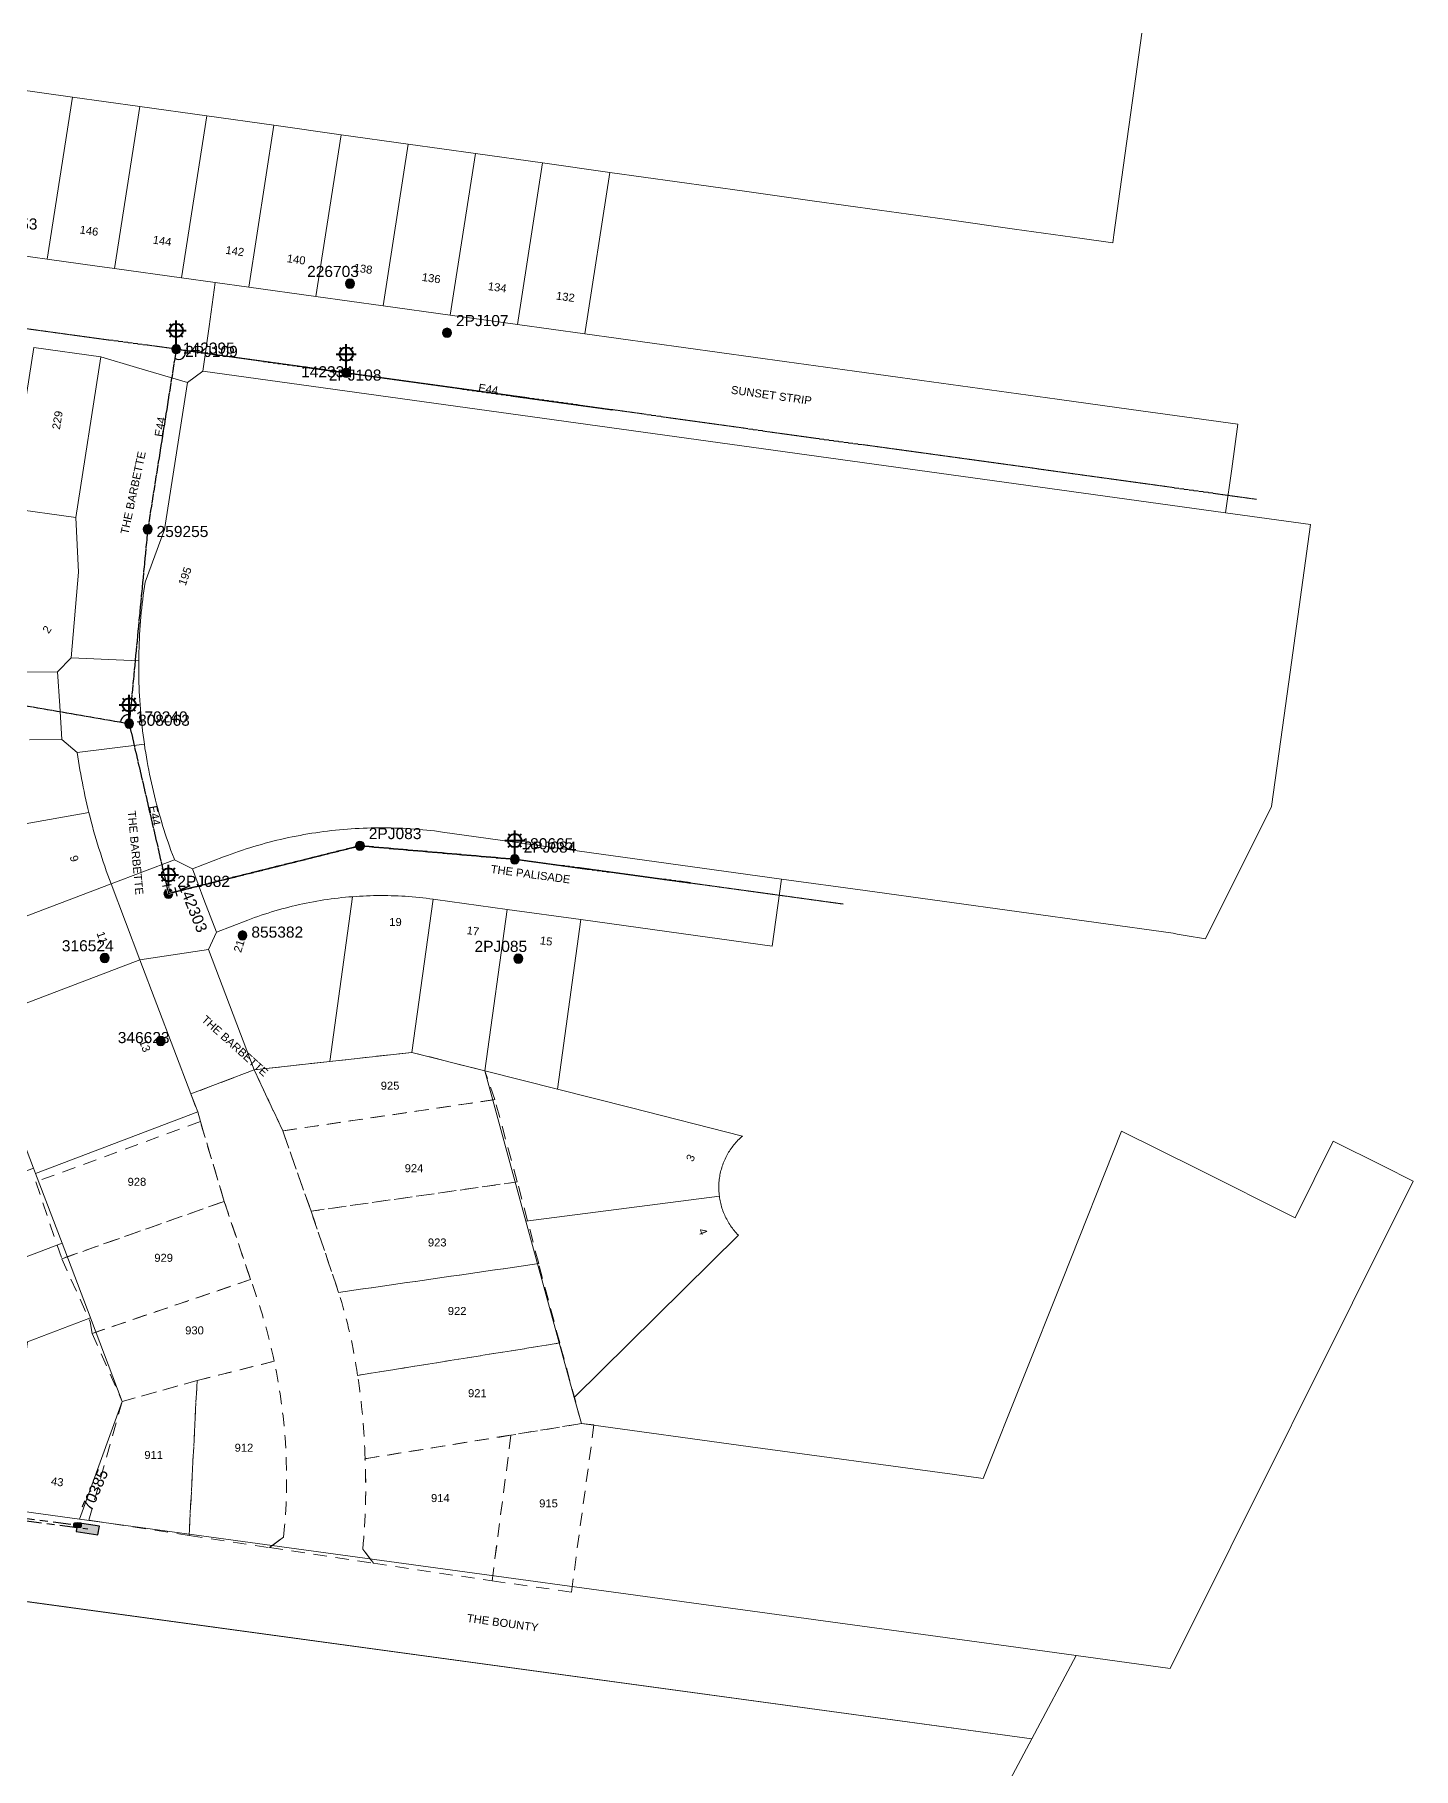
# Model space of a CAD drawing. Header units: metres. Extents: x 272069 to 273785, y 6094580 to 6096012.
# Drawn here: x 273461.7 to 273771.9, y 6095186.7 to 6095576.8 of the extents above; entities that cross this region are included whole.
import ezdxf
from ezdxf.enums import TextEntityAlignment as Align

# ---------------------------------------------------------------- set-up
doc = ezdxf.new("R2010")
doc.units = ezdxf.units.M
for name, pattern in [('Cable Exist OH', [1, 1, 0]), ('Cable Exist UG', [8.2, 4, -1.2, 1.8, -1.2]), ('Dash', [5, 3, -2])]:
    doc.linetypes.add(name, pattern=pattern)
doc.layers.get('0').update_dxf_attribs({"color": 6})
for name, color, linetype, lineweight in [('Cadastre Developer_SP_EXT', 9, 'Continuous', 5), ('Cadastre Land Parcels_SP_EXT', 9, 'Continuous', 5), ('Cadastre Roads_SP_EXT', 9, 'Continuous', 5)]:
    doc.layers.add(name, color=color, linetype=linetype, lineweight=lineweight)
for name, color, linetype in [('Equip_SL_EXT', 7, 'Continuous'), ('Equip_SP_SL_EXT', 7, 'Continuous'), ('Mains_HV_EXT', 7, 'Continuous'), ('Mains_LV_EXT', 7, 'Continuous'), ('Mains_SL_EXT', 7, 'Continuous'), ('SupportsOH_SP_TR_HV_LV_SL_EXT', 7, 'Continuous'), ('SupportsUG_SP_LV_EXT', 7, 'Continuous')]:
    doc.layers.add(name, color=color, linetype=linetype)
doc.styles.add('iecARIAL', font='arial.ttf', dxfattribs={"height": 2})
doc.styles.add('POLE_LABEL', font='arial.ttf')
doc.styles.get("Standard").update_dxf_attribs({"font": 'arial.ttf'})

# ---------------------------------------------------------------- blocks, each defined once
blk = doc.blocks.new('PILLAR_EXT')
blk.add_hatch(color=256).paths.add_polyline_path([(-2.475, 0.99), (-2.475, -0.99), (2.475, -0.99), (2.475, 0.99)])
blk.add_lwpolyline([(-2.475, -0.99), (2.475, -0.99), (2.475, 0.99), (-2.475, 0.99)], close=True)
at = {"style": 'iecARIAL', "flags": 8}
blk.add_attdef('ASSET_NUM', (1.5, 3.5), '', height=2.5, dxfattribs=at)
for tag, p, flags in [('OWNED_BY', (0, -0.2), 9), ('STATE', (0, -0.4), 9), ('SUPPORT_TYPE', (0, -0.6), 9), ('STREETNAME', (0, -1.8), 9), ('SUBURB', (0, -2), 1), ('USAGE', (0, -0.8), 9), ('LEGEND', (0, -1), 9), ('LOCATION', (0, -1.2), 9), ('NOTES', (0, -1.4), 9), ('PARENT', (0, -1.6), 9)]:
    blk.add_attdef(tag, p, '', height=0.2, dxfattribs=dict(flags=flags))
blk = doc.blocks.new('SL_LANTERN_EXT')
at = {"lineweight": 40}
for p, q in [((-2.25, 4.22), (2.25, 4.22)), ((-1.46, 5.68), (-1.06, 5.28)), ((0, 1.97), (0, 6.47)), ((1.46, 5.68), (1.06, 5.28)), ((-1.46, 2.76), (-1.06, 3.16)), ((0, 0), (0, 2.72)), ((1.46, 2.76), (1.06, 3.16))]:
    blk.add_line(p, q, dxfattribs=at)
blk.add_circle((0, 4.22), 1.5, dxfattribs=at)
at = {"style": 'iecARIAL', "flags": 8}
blk.add_attdef('ASSET_NUM', (1.5, 1.5), '', height=2.5, dxfattribs=at)
for tag, p, height, flags in [('OPERATING_VOLTAGE', (0.98, -1.65), 0.2, 9), ('ORIENTATION', (0.98, -1.85), 0.2, 9), ('OWNED_BY', (0.98, -2.05), 0.2, 9), ('STATE', (0.98, -2.25), 0.2, 9), ('CONSTRUCTED_VOLTAGE', (0.98, -0.65), 0.2, 9), ('CONTROL_TYPE', (0.98, -0.85), 0.2, 9), ('LANTERN_PURPOSE', (0.98, -1.05), 0.2, 9), ('LANTERN_TYPE', (0.98, -1.25), 0.2, 9), ('NO_PHASES', (0.98, -1.45), 0.2, 9), ('USAGE', (0.98, -2.45), 0.2, 9), ('CEXIST', (0.98, -2.65), 0.2, 9), ('CNEW', (0.98, -2.85), 0.2, 9), ('CNUMBER', (0.98, -3.05), 0.2, 9), ('CREMOVE', (0.98, -3.25), 0.2, 9), ('CREPLACE', (0.98, -3.45), 0.2, 9), ('LKINGHEIGHT', (0.98, -3.65), 0.2, 9), ('LBRACKET', (0.98, -3.85), 0.2, 9), ('LBRACKETVOCAB', (0.98, -4.05), 0.2, 9), ('LNUMBER', (2.18, -3.25), 2.5, 8), ('LCATEGORY', (0.98, -4.25), 0.2, 9), ('LCHARGE1', (0.98, -4.45), 0.2, 9), ('LCHARGE1PERCENT', (0.98, -4.65), 0.2, 9), ('LCHARGE2', (0.98, -4.85), 0.2, 9), ('LCHARGE2PERCENT', (0.98, -5.05), 0.2, 9), ('LCHARGE3', (0.98, -5.25), 0.2, 9), ('LCHARGE3PERCENT', (0.98, -5.45), 0.2, 9), ('LEXIST', (0.98, -5.65), 0.2, 9), ('LLAMP', (0.98, -5.85), 0.2, 9), ('LLAMPVOCAB', (0.98, -6.05), 0.2, 9), ('LMAST', (0.98, -6.25), 0.2, 9), ('LMASTVOCAB', (0.98, -6.45), 0.2, 9), ('LNEW', (0.98, -6.65), 0.2, 9), ('LANTNUMBER', (0.98, -6.85), 0.2, 9), ('LOUTREACH', (0.98, -7.25), 0.2, 9), ('LOUTREACHVOCAB', (0.98, -7.45), 0.2, 9), ('LRATECODE', (0.98, -7.65), 0.2, 9), ('LREMOVE', (0.98, -7.85), 0.2, 9), ('STREETNAME', (0.98, -9.25), 0.2, 9), ('SUBURB', (0.98, -9.45), 0.2, 1), ('LREPLACE', (0.98, -8.05), 0.2, 9), ('LTYPE', (0.98, -8.25), 0.2, 9), ('LTYPEVOCAB', (0.98, -8.45), 0.2, 9), ('LEGEND', (0.98, -8.65), 0.2, 9), ('LOCATION', (0.98, -8.85), 0.2, 9), ('NOTES', (0.98, -9.05), 0.2, 9)]:
    blk.add_attdef(tag, p, '', height=height, dxfattribs=dict(flags=flags))
blk = doc.blocks.new('POLE_EXT')
blk.add_hatch(color=256).paths.add_polyline_path([(-1, 0, 1), (1, 0, 1)])
blk.add_lwpolyline([(-1, 0, 1), (1, 0, 1)], format="xyb", close=True)
for tag, height, flags, p in [('pNumber', 2.5, 8, (-17.84, 2.07)), ('OWNED_BY', 0.2, 9, (1.35, -0.4)), ('SPECIAL_USE', 0.2, 9, (1.35, -0.8)), ('STATE', 0.2, 9, (1.35, -1)), ('cLV', 0.2, 9, (1.35, -1.4)), ('hDepth', 0.2, 9, (1.35, -1.6)), ('hDia', 0.2, 9, (1.35, -1.8)), ('cHV', 0.2, 9, (1.35, -2)), ('cLinedev', 0.2, 9, (1.35, -3.4)), ('pExisting', 0.2, 9, (1.35, -3.8)), ('PARENT', 0.2, 9, (1.35, -0.6)), ('USAGE', 0.2, 9, (1.35, -1.2)), ('LBRACKET', 0.2, 9, (1.35, -2.2)), ('LExisting', 0.2, 9, (1.35, -2.4)), ('LANTNUMBER', 0.2, 9, (1.35, -2.6)), ('LOther', 0.2, 9, (1.35, -2.8)), ('LRemove', 0.2, 9, (1.35, -3)), ('LEGEND', 0.2, 9, (1.35, -3.2)), ('LOCATION', 0.2, 9, (1.35, -3.6)), ('PFNUMBER', 0.2, 9, (1.35, -4)), ('pFooting', 0.2, 9, (1.35, -4.4)), ('pNew', 0.2, 9, (1.35, -4.6)), ('pRelocate', 0.2, 9, (1.35, -5)), ('pRemove', 0.2, 9, (1.35, -5.2)), ('pReplace', 0.2, 9, (1.35, -5.4)), ('pStay', 0.2, 9, (1.35, -5.6)), ('pType', 0.2, 9, (1.35, -5.8)), ('cspan', 0.2, 9, (1.35, -6)), ('STREETNAME', 0.2, 9, (1.35, -6.2)), ('SUBURB', 0.2, 9, (1.35, -6.4)), ('OPERATED_BY', 0.2, 9, (1.36, -7.01)), ('NEWPFNUMBER', 0.2, 9, (1.35, -4.2)), ('NOTES', 0.2, 9, (1.35, -6.6)), ('MAINTAINED_BY', 0.2, 9, (1.36, -6.81))]:
    blk.add_attdef(tag, text='', height=height, dxfattribs=dict(flags=flags)).set_placement(p, align=Align.MIDDLE_LEFT)
at = {"style": 'POLE_LABEL'}
for tag, height, flags, p in [('STRUCTURE_PLANT_NUMBER', 0.2, 9, (1.35, 0.03)), ('ASSET_NUM', 2.5, 8, (2, 2)), ('STREET_CODE', 0.2, 9, (1.35, -0.2))]:
    blk.add_attdef(tag, text='', height=height, dxfattribs=dict(at, flags=flags)).set_placement(p, align=Align.MIDDLE_LEFT)
at = {"flags": 1}
blk.add_attdef('Z', (1.35, -7.33), '', height=0.2, dxfattribs=at)
blk = doc.blocks.new('SL_STJ_EXT')
h = blk.add_hatch(color=256)
edge = h.paths.add_edge_path()
edge.add_ellipse((-0.59, 0.13), major_axis=(0.226, 0.226), ratio=1, start_angle=45, end_angle=135)
edge.add_line((-0.91, 0.13), (-0.91, -0.13))
edge.add_ellipse((-0.59, -0.13), major_axis=(0.226, 0.226), ratio=1, start_angle=135, end_angle=225)
edge.add_line((-0.59, -0.45), (0.59, -0.45))
edge.add_ellipse((0.59, -0.13), major_axis=(-0.226, 0.226), ratio=1, start_angle=135, end_angle=225)
edge.add_line((0.91, -0.13), (0.91, 0.13))
edge.add_ellipse((0.59, 0.13), major_axis=(-0.226, 0.226), ratio=1, start_angle=225, end_angle=315)
edge.add_line((0.59, 0.45), (-0.59, 0.45))
blk.add_lwpolyline([(-0.91, 0.13), (-0.91, -0.13, 0.414214), (-0.59, -0.45), (0.59, -0.45, 0.414214), (0.91, -0.13), (0.91, 0.13, 0.414214), (0.59, 0.45), (-0.59, 0.45, 0.414214)], format="xyb", close=True)
at = {"flags": 1}
blk.add_attdef('Z', (0, 0), '', height=0.2, dxfattribs=at)
at = {"flags": 9}
for tag, p in [('ORIENTATION', (0, 0)), ('USAGE', (0, -0.2)), ('LEGEND', (0, -0.4)), ('NOTES', (0, -0.6))]:
    blk.add_attdef(tag, text='', height=0.2, dxfattribs=at).set_placement(p, align=Align.MIDDLE_LEFT)
blk = doc.blocks.new('End Shackle_EXT')
blk.add_wipeout([(0, 0.25), (1.81, 0.25), (1.82, -0.25), (0, -0.25)])
blk.add_line((1.81, -1), (1.81, 1))
at = {"flags": 1}
blk.add_attdef('Z', (0, 0), '', height=0.2, dxfattribs=at)
at = {"flags": 9}
for tag, p in [('CONNECTOR_TYPE', (0, 0)), ('CONSTRUCTED_VOLTAGE', (0, -0.2)), ('OPERATING_VOLTAGE', (0, -0.6)), ('ORIENTATION', (0, -0.8)), ('OWNED_BY', (0, -1)), ('STATE', (0, -1.2)), ('NO_PHASES', (0, -0.4)), ('USAGE', (0, -1.4)), ('NOTES', (0, -1.6))]:
    blk.add_attdef(tag, text='', height=0.2, dxfattribs=at).set_placement(p, align=Align.MIDDLE_LEFT)

msp = doc.modelspace()

# ---------------------------------------------------------------- linework, layer by layer
at = {"layer": 'Cadastre Developer_SP_EXT', "linetype": 'Dash'}
for points in [[(273562.93, 6095343.64), (273546.57, 6095347.78), (273511.08, 6095343.86), (273517.48, 6095330.13), (273565.21, 6095337.16), (273562.93, 6095343.64)], [(273517.48, 6095330.13), (273523.86, 6095312.06), (273570.25, 6095318.65), (273565.21, 6095337.16), (273517.48, 6095330.13)], [(273504.32, 6095314.27), (273498.95, 6095332.21), (273461.91, 6095318.66), (273467.76, 6095301.35), (273504.32, 6095314.27)], [(273575.08, 6095300.25), (273570.25, 6095318.65), (273523.86, 6095312.06), (273530.07, 6095293.78), (273575.08, 6095300.25)], [(273467.76, 6095301.35), (273474.15, 6095287.19), (273474.58, 6095284.55), (273510.24, 6095296.67), (273504.32, 6095314.27), (273467.76, 6095301.35)], [(273496.42, 6095239.12), (273498.22, 6095273.95), (273481.38, 6095269.25), (273473.86, 6095242.54), (273496.42, 6095239.12)], [(273564.59, 6095228.87), (273582.43, 6095226.37), (273587.52, 6095263.98), (273584.7, 6095264.27), (273568.83, 6095261.65), (273564.59, 6095228.87)]]:
    msp.add_lwpolyline(points, close=True, dxfattribs=at)
for points in [[(273511.08, 6095343.86), (273496.83, 6095338.44), (273498.36, 6095334.41), (273498.95, 6095332.21), (273504.32, 6095314.27), (273510.24, 6095296.67), (273510.24, 6095296.67, -0.03653), (273515.56, 6095278.3), (273515.56, 6095278.3, -0.077939), (273517.69, 6095238.73), (273517.69, 6095238.73), (273514.54, 6095236.36), (273537.89, 6095232.85), (273535.49, 6095236.01), (273535.49, 6095236.01, 0.034694), (273536.02, 6095256.37), (273536.02, 6095256.37, 0.030996), (273534.33, 6095275.11), (273534.33, 6095275.11, 0.041334), (273530.07, 6095293.78), (273530.07, 6095293.78), (273523.86, 6095312.06), (273517.48, 6095330.13), (273511.08, 6095343.86)], [(273575.08, 6095300.25), (273530.07, 6095293.78), (273530.07, 6095293.78, -0.041334), (273534.33, 6095275.11), (273534.33, 6095275.11), (273579.81, 6095282.4), (273575.08, 6095300.25)], [(273481.38, 6095269.25), (273498.22, 6095273.95), (273515.56, 6095278.3), (273515.56, 6095278.3, 0.03653), (273510.24, 6095296.67), (273510.24, 6095296.67), (273474.58, 6095284.55), (273481.38, 6095269.25)], [(273584.7, 6095264.27), (273579.81, 6095282.4), (273534.33, 6095275.11), (273534.33, 6095275.11, -0.030996), (273536.02, 6095256.37), (273536.02, 6095256.37), (273584.7, 6095264.27)], [(273498.22, 6095273.95), (273496.42, 6095239.12), (273514.54, 6095236.36), (273517.69, 6095238.73), (273517.69, 6095238.73, 0.077939), (273515.56, 6095278.3), (273515.56, 6095278.3), (273498.22, 6095273.95)], [(273568.83, 6095261.65), (273535.99, 6095256.36), (273535.99, 6095256.36, -0.036401), (273535.49, 6095236.01), (273535.49, 6095236.01), (273537.89, 6095232.85), (273564.59, 6095228.87), (273568.83, 6095261.65)]]:
    msp.add_lwpolyline(points, format="xyb", close=True, dxfattribs=at)
at = {"layer": 'Cadastre Land Parcels_SP_EXT', "linetype": 'Continuous'}
for p, q in [((273686.05, 6095193.35), (273429.66, 6095228.34)), ((273635.52, 6095098.42), (273686.05, 6095193.35)), ((273686.05, 6095193.35), (273686.05, 6095193.35))]:
    msp.add_line(p, q, dxfattribs=at)
for points in [[(273424.92, 6095569.08), (273470.21, 6095562.73), (273485.31, 6095560.62), (273500.42, 6095558.5), (273515.52, 6095556.39), (273530.63, 6095554.27), (273545.73, 6095552.15), (273560.85, 6095550.03), (273575.97, 6095547.92), (273591.12, 6095545.79), (273606.27, 6095543.67), (273621.42, 6095541.55), (273636.59, 6095539.42), (273651.76, 6095537.3), (273666.96, 6095535.17), (273682.16, 6095533.04), (273697.38, 6095530.91), (273704.23, 6095529.95), (273704.49, 6095531.75), (273704.49, 6095531.75), (273706.6, 6095546.87), (273708.71, 6095561.98), (273710.82, 6095577.1)], [(273433.72, 6095394.66), (273473.88, 6095401.73), (273473.88, 6095401.73), (273473.65, 6095402.68), (273473.42, 6095403.64), (273473.2, 6095404.6), (273472.99, 6095405.56), (273472.79, 6095406.53), (273472.59, 6095407.49), (273472.4, 6095408.45), (273472.22, 6095409.42), (273472.04, 6095410.39), (273471.87, 6095411.36), (273471.7, 6095412.33), (273471.55, 6095413.3), (273471.4, 6095414.27), (273471.26, 6095415.25), (273467.81, 6095418.18), (273460.48, 6095418.09)]]:
    msp.add_lwpolyline(points, dxfattribs=at)
for points in [[(273470.21, 6095562.73), (273424.92, 6095569.08), (273419.22, 6095532.53), (273464.52, 6095526.25), (273470.21, 6095562.73)], [(273485.31, 6095560.62), (273470.21, 6095562.73), (273464.52, 6095526.25), (273475.7, 6095524.7), (273479.63, 6095524.16), (273485.31, 6095560.62)], [(273500.42, 6095558.5), (273485.31, 6095560.62), (273479.63, 6095524.16), (273494.74, 6095522.06), (273500.42, 6095558.5)], [(273515.52, 6095556.39), (273500.42, 6095558.5), (273494.74, 6095522.06), (273502.28, 6095521.02), (273509.84, 6095519.97), (273515.52, 6095556.39)], [(273530.63, 6095554.27), (273515.52, 6095556.39), (273509.84, 6095519.97), (273524.95, 6095517.88), (273530.63, 6095554.27)], [(273545.73, 6095552.15), (273530.63, 6095554.27), (273524.95, 6095517.88), (273540.06, 6095515.78), (273545.73, 6095552.15)], [(273560.85, 6095550.03), (273545.73, 6095552.15), (273540.06, 6095515.78), (273555.18, 6095513.68), (273560.85, 6095550.03)], [(273575.97, 6095547.92), (273560.85, 6095550.03), (273555.18, 6095513.68), (273570.31, 6095511.59), (273575.97, 6095547.92)], [(273591.12, 6095545.79), (273575.97, 6095547.92), (273570.31, 6095511.59), (273585.46, 6095509.49), (273591.12, 6095545.79)], [(273476.56, 6095504.27), (273461.46, 6095506.36), (273455.85, 6095470.2), (273470.95, 6095468.11), (273476.56, 6095504.27)], [(273742.05, 6095418.21), (273744.14, 6095433.32), (273748.75, 6095466.54), (273729.63, 6095469.19), (273499.52, 6095501.08), (273496.03, 6095498.49), (273490.85, 6095465.43), (273486.54, 6095453.62), (273486.39, 6095452.64), (273486.25, 6095451.66), (273486.12, 6095450.68), (273485.99, 6095449.7), (273485.88, 6095448.72), (273485.77, 6095447.74), (273485.67, 6095446.75), (273485.57, 6095445.77), (273485.49, 6095444.78), (273485.41, 6095443.8), (273485.34, 6095442.81), (273485.28, 6095441.82), (273485.23, 6095440.84), (273485.18, 6095439.85), (273485.15, 6095438.86), (273485.12, 6095437.87), (273485.1, 6095436.88), (273485.08, 6095435.9), (273485.08, 6095434.91), (273485.08, 6095433.92), (273485.09, 6095432.93), (273485.11, 6095431.94), (273485.14, 6095430.95), (273485.17, 6095429.96), (273485.21, 6095428.98), (273485.26, 6095427.99), (273485.32, 6095427), (273485.39, 6095426.02), (273485.46, 6095425.03), (273485.55, 6095424.05), (273485.64, 6095423.06), (273485.74, 6095422.08), (273485.84, 6095421.09), (273485.96, 6095420.11), (273486.08, 6095419.13), (273486.21, 6095418.15), (273486.35, 6095417.17), (273486.49, 6095416.19), (273486.65, 6095415.22), (273486.81, 6095414.24), (273486.98, 6095413.27), (273487.16, 6095412.3), (273487.34, 6095411.32), (273487.54, 6095410.36), (273487.74, 6095409.39), (273487.95, 6095408.42), (273488.16, 6095407.46), (273488.39, 6095406.49), (273488.62, 6095405.53), (273488.86, 6095404.57), (273489.11, 6095403.62), (273489.36, 6095402.66), (273489.63, 6095401.71), (273489.9, 6095400.76), (273490.18, 6095399.81), (273490.46, 6095398.86), (273490.76, 6095397.92), (273491.06, 6095396.98), (273491.37, 6095396.04), (273491.68, 6095395.1), (273492.01, 6095394.17), (273492.34, 6095393.24), (273492.68, 6095392.31), (273493.03, 6095391.38), (273493.12, 6095391.13), (273497.15, 6095389.12), (273504.19, 6095391.79), (273505.03, 6095392.11), (273505.87, 6095392.41), (273506.71, 6095392.71), (273507.56, 6095393.01), (273508.4, 6095393.29), (273509.25, 6095393.56), (273510.11, 6095393.83), (273510.96, 6095394.09), (273511.82, 6095394.35), (273512.68, 6095394.59), (273513.54, 6095394.83), (273514.41, 6095395.06), (273515.27, 6095395.28), (273516.14, 6095395.5), (273517.01, 6095395.7), (273517.88, 6095395.9), (273518.76, 6095396.1), (273519.63, 6095396.28), (273520.51, 6095396.45), (273521.39, 6095396.62), (273522.27, 6095396.78), (273523.15, 6095396.93), (273524.03, 6095397.08), (273524.92, 6095397.21), (273525.8, 6095397.34), (273526.69, 6095397.46), (273527.58, 6095397.58), (273528.46, 6095397.68), (273529.35, 6095397.78), (273530.24, 6095397.87), (273531.13, 6095397.95), (273532.03, 6095398.02), (273532.92, 6095398.08), (273533.81, 6095398.14), (273534.7, 6095398.19), (273535.6, 6095398.23), (273536.49, 6095398.26), (273537.39, 6095398.29), (273538.28, 6095398.3), (273539.17, 6095398.31), (273540.07, 6095398.31), (273540.96, 6095398.31), (273541.86, 6095398.29), (273542.75, 6095398.27), (273543.64, 6095398.24), (273544.54, 6095398.2), (273545.43, 6095398.15), (273546.32, 6095398.09), (273547.22, 6095398.03), (273548.11, 6095397.96), (273549, 6095397.88), (273549.89, 6095397.79), (273550.78, 6095397.7), (273551.67, 6095397.6), (273552.55, 6095397.48), (273553.44, 6095397.37), (273629.71, 6095386.79), (273648.53, 6095384.19), (273717.87, 6095374.58), (273718.77, 6095374.4), (273719.67, 6095374.23), (273720.57, 6095374.06), (273721.47, 6095373.91), (273722.37, 6095373.76), (273723.28, 6095373.61), (273724.19, 6095373.48), (273725.09, 6095373.35), (273739.95, 6095403.12), (273742.05, 6095418.21)], [(273469.89, 6095436.54), (273471.51, 6095455.84), (273470.95, 6095468.11), (273455.85, 6095470.2), (273443.77, 6095471.88), (273437.9, 6095434.09), (273438.29, 6095434.06), (273447.8, 6095433.53), (273457.32, 6095433.31), (273466.84, 6095433.41), (273469.89, 6095436.54)], [(273478.87, 6095385.72), (273478.5, 6095386.7), (273478.14, 6095387.69), (273477.79, 6095388.67), (273477.44, 6095389.66), (273477.1, 6095390.66), (273476.77, 6095391.65), (273476.45, 6095392.65), (273476.13, 6095393.65), (273475.82, 6095394.65), (273475.52, 6095395.66), (273475.23, 6095396.66), (273474.94, 6095397.67), (273474.67, 6095398.68), (273474.4, 6095399.7), (273474.14, 6095400.71), (273473.88, 6095401.73), (273433.72, 6095394.66), (273435.86, 6095389.05), (273442.25, 6095372.23), (273442.39, 6095371.86), (273478.87, 6095385.72)], [(273485.37, 6095368.62), (273478.87, 6095385.72), (273442.39, 6095371.86), (273448.65, 6095355.39), (273448.89, 6095354.76), (273485.37, 6095368.62)], [(273528.06, 6095345.74), (273533.2, 6095382.82), (273532.39, 6095382.76), (273531.59, 6095382.68), (273530.78, 6095382.6), (273529.98, 6095382.51), (273529.18, 6095382.42), (273528.37, 6095382.31), (273527.57, 6095382.2), (273526.77, 6095382.08), (273525.97, 6095381.95), (273525.18, 6095381.82), (273524.38, 6095381.67), (273523.59, 6095381.52), (273522.79, 6095381.37), (273522, 6095381.2), (273521.21, 6095381.03), (273520.42, 6095380.85), (273519.64, 6095380.66), (273518.85, 6095380.46), (273518.07, 6095380.26), (273517.29, 6095380.05), (273516.51, 6095379.83), (273515.73, 6095379.61), (273514.96, 6095379.38), (273514.19, 6095379.14), (273513.42, 6095378.89), (273512.65, 6095378.64), (273511.88, 6095378.37), (273511.12, 6095378.1), (273510.36, 6095377.83), (273509.6, 6095377.54), (273502.56, 6095374.87), (273500.79, 6095370.94), (273511.08, 6095343.86), (273528.06, 6095345.74)], [(273546.57, 6095347.78), (273551.35, 6095382.27), (273550.57, 6095382.37), (273549.78, 6095382.47), (273548.99, 6095382.56), (273548.21, 6095382.65), (273547.42, 6095382.72), (273546.63, 6095382.79), (273545.84, 6095382.85), (273545.05, 6095382.9), (273544.26, 6095382.95), (273543.47, 6095382.99), (273542.68, 6095383.02), (273541.89, 6095383.04), (273541.1, 6095383.06), (273540.31, 6095383.07), (273539.52, 6095383.07), (273538.73, 6095383.07), (273537.94, 6095383.05), (273537.15, 6095383.03), (273536.36, 6095383.01), (273535.57, 6095382.97), (273534.78, 6095382.93), (273533.99, 6095382.88), (273533.2, 6095382.82), (273528.06, 6095345.74), (273546.57, 6095347.78)], [(273567.96, 6095379.97), (273551.87, 6095382.21), (273551.35, 6095382.27), (273546.57, 6095347.78), (273562.93, 6095343.64), (273567.96, 6095379.97)], [(273584.57, 6095377.66), (273567.96, 6095379.97), (273562.93, 6095343.64), (273579.28, 6095339.49), (273584.57, 6095377.66)], [(273498.36, 6095334.41), (273496.83, 6095338.44), (273485.37, 6095368.62), (273448.89, 6095354.76), (273455.04, 6095338.55), (273461.44, 6095321.72), (273461.88, 6095320.55), (273498.36, 6095334.41)], [(273668.08, 6095252.86), (273622.77, 6095259.06), (273584.7, 6095264.27), (273583.09, 6095270.15), (273572.2, 6095309.83), (273562.93, 6095343.64), (273546.57, 6095347.78), (273528.06, 6095345.74), (273511.08, 6095343.86), (273496.83, 6095338.44), (273498.36, 6095334.41), (273461.88, 6095320.55), (273467.83, 6095304.89), (273474.14, 6095288.3), (273474.23, 6095288.06), (273481.38, 6095269.25), (273471.74, 6095242.79), (273682.42, 6095213.96), (273696.03, 6095212.09), (273717.17, 6095209.2), (273771.87, 6095318.83), (273765.03, 6095322.25), (273753.86, 6095327.82), (273745.26, 6095310.59), (273723.43, 6095321.48), (273706.24, 6095330.06), (273692.92, 6095296.64), (273675.08, 6095251.9), (273668.08, 6095252.86)], [(273615.73, 6095315.43), (273615.69, 6095315.77), (273615.65, 6095316.12), (273615.63, 6095316.46), (273615.61, 6095316.8), (273615.6, 6095317.14), (273615.6, 6095317.48), (273615.61, 6095317.83), (273615.62, 6095318.17), (273615.64, 6095318.51), (273615.67, 6095318.85), (273615.71, 6095319.19), (273615.75, 6095319.53), (273615.8, 6095319.87), (273615.86, 6095320.21), (273615.93, 6095320.55), (273616, 6095320.88), (273616.09, 6095321.21), (273616.18, 6095321.54), (273616.27, 6095321.87), (273616.38, 6095322.2), (273616.49, 6095322.52), (273616.61, 6095322.84), (273616.73, 6095323.16), (273616.87, 6095323.48), (273617.01, 6095323.79), (273617.16, 6095324.1), (273617.31, 6095324.41), (273617.47, 6095324.71), (273617.64, 6095325.01), (273617.81, 6095325.3), (273618, 6095325.59), (273618.18, 6095325.88), (273618.38, 6095326.16), (273618.58, 6095326.44), (273618.79, 6095326.71), (273619, 6095326.98), (273619.22, 6095327.24), (273619.44, 6095327.5), (273619.67, 6095327.76), (273619.91, 6095328), (273620.15, 6095328.25), (273620.4, 6095328.48), (273620.65, 6095328.72), (273620.91, 6095328.94), (273595.64, 6095335.35), (273579.28, 6095339.49), (273562.93, 6095343.64), (273572.2, 6095309.83), (273615.73, 6095315.43)], [(273467.83, 6095304.89), (273461.88, 6095320.55), (273461.44, 6095321.72), (273423.98, 6095307.48), (273424.85, 6095304.41), (273426.2, 6095298.91), (273427.35, 6095293.37), (273427.97, 6095289.74), (273467.83, 6095304.89)], [(273620.01, 6095306.66), (273619.77, 6095306.91), (273619.54, 6095307.16), (273619.31, 6095307.42), (273619.09, 6095307.68), (273618.87, 6095307.95), (273618.66, 6095308.22), (273618.46, 6095308.49), (273618.26, 6095308.77), (273618.07, 6095309.06), (273617.89, 6095309.35), (273617.71, 6095309.64), (273617.54, 6095309.94), (273617.38, 6095310.24), (273617.22, 6095310.54), (273617.07, 6095310.85), (273616.93, 6095311.16), (273616.79, 6095311.48), (273616.66, 6095311.79), (273616.54, 6095312.11), (273616.43, 6095312.44), (273616.32, 6095312.76), (273616.22, 6095313.09), (273616.13, 6095313.42), (273616.04, 6095313.75), (273615.96, 6095314.08), (273615.89, 6095314.42), (273615.83, 6095314.76), (273615.77, 6095315.09), (273615.73, 6095315.43), (273572.2, 6095309.83), (273583.09, 6095270.15), (273620.01, 6095306.66)], [(273460.03, 6095282.66), (273474.23, 6095288.06), (273474.14, 6095288.3), (273467.83, 6095304.89), (273427.97, 6095289.74), (273428.27, 6095287.82), (273428.93, 6095282.27), (273429.39, 6095276.7), (273429.65, 6095271.12), (273460.03, 6095282.66)], [(273481.38, 6095269.25), (273474.23, 6095288.06), (273460.03, 6095282.66), (273454.9, 6095245.1), (273471.74, 6095242.79), (273481.38, 6095269.25)]]:
    msp.add_lwpolyline(points, close=True, dxfattribs=at)
at = {"layer": 'Cadastre Roads_SP_EXT', "linetype": 'Continuous'}
for points in [[(273731, 6095479.09), (273732.39, 6095489.12), (273708.35, 6095492.45), (273691.74, 6095494.76), (273676.52, 6095496.87), (273661.31, 6095498.97), (273646.11, 6095501.08), (273630.94, 6095503.18), (273615.76, 6095505.29), (273600.61, 6095507.39), (273585.46, 6095509.49), (273570.31, 6095511.59), (273555.18, 6095513.68), (273540.06, 6095515.78), (273524.95, 6095517.88), (273509.84, 6095519.97), (273502.28, 6095521.02), (273500.91, 6095511.12), (273499.52, 6095501.08), (273729.63, 6095469.19), (273731, 6095479.09)], [(273485.1, 6095436.88), (273485.12, 6095437.87), (273485.15, 6095438.86), (273485.18, 6095439.85), (273485.23, 6095440.84), (273485.28, 6095441.82), (273485.34, 6095442.81), (273485.41, 6095443.8), (273485.49, 6095444.78), (273485.57, 6095445.77), (273485.67, 6095446.75), (273485.77, 6095447.74), (273485.88, 6095448.72), (273485.99, 6095449.7), (273486.12, 6095450.68), (273486.25, 6095451.66), (273486.39, 6095452.64), (273486.54, 6095453.62), (273490.85, 6095465.43), (273496.03, 6095498.49), (273484.59, 6095501.89), (273476.56, 6095504.27), (273470.95, 6095468.11), (273471.51, 6095455.84), (273469.89, 6095436.54), (273485.08, 6095435.9), (273485.1, 6095436.88)], [(273493.12, 6095391.13), (273493.03, 6095391.38), (273492.68, 6095392.31), (273492.34, 6095393.24), (273492.01, 6095394.17), (273491.68, 6095395.1), (273491.37, 6095396.04), (273491.06, 6095396.98), (273490.76, 6095397.92), (273490.46, 6095398.86), (273490.18, 6095399.81), (273489.9, 6095400.76), (273489.63, 6095401.71), (273489.36, 6095402.66), (273489.11, 6095403.62), (273488.86, 6095404.57), (273488.62, 6095405.53), (273488.39, 6095406.49), (273488.16, 6095407.46), (273487.95, 6095408.42), (273487.74, 6095409.39), (273487.54, 6095410.36), (273487.34, 6095411.32), (273487.16, 6095412.3), (273486.98, 6095413.27), (273486.81, 6095414.24), (273486.65, 6095415.22), (273486.49, 6095416.19), (273486.35, 6095417.17), (273471.26, 6095415.25), (273471.4, 6095414.27), (273471.55, 6095413.3), (273471.7, 6095412.33), (273471.87, 6095411.36), (273472.04, 6095410.39), (273472.22, 6095409.42), (273472.4, 6095408.45), (273472.59, 6095407.49), (273472.79, 6095406.53), (273472.99, 6095405.56), (273473.2, 6095404.6), (273473.42, 6095403.64), (273473.65, 6095402.68), (273473.88, 6095401.73), (273474.14, 6095400.71), (273474.4, 6095399.7), (273474.67, 6095398.68), (273474.94, 6095397.67), (273475.23, 6095396.66), (273475.52, 6095395.66), (273475.82, 6095394.65), (273476.13, 6095393.65), (273476.45, 6095392.65), (273476.77, 6095391.65), (273477.1, 6095390.66), (273477.44, 6095389.66), (273477.79, 6095388.67), (273478.14, 6095387.69), (273478.5, 6095386.7), (273478.87, 6095385.72), (273493.12, 6095391.13)], [(273629.71, 6095386.79), (273553.44, 6095397.37), (273552.55, 6095397.48), (273551.67, 6095397.6), (273550.78, 6095397.7), (273549.89, 6095397.79), (273549, 6095397.88), (273548.11, 6095397.96), (273547.22, 6095398.03), (273546.32, 6095398.09), (273545.43, 6095398.15), (273544.54, 6095398.2), (273543.64, 6095398.24), (273542.75, 6095398.27), (273541.86, 6095398.29), (273540.96, 6095398.31), (273540.07, 6095398.31), (273539.17, 6095398.31), (273538.28, 6095398.3), (273537.39, 6095398.29), (273536.49, 6095398.26), (273535.6, 6095398.23), (273534.7, 6095398.19), (273533.81, 6095398.14), (273532.92, 6095398.08), (273532.03, 6095398.02), (273531.13, 6095397.95), (273530.24, 6095397.87), (273529.35, 6095397.78), (273528.46, 6095397.68), (273527.58, 6095397.58), (273526.69, 6095397.46), (273525.8, 6095397.34), (273524.92, 6095397.21), (273524.03, 6095397.08), (273523.15, 6095396.93), (273522.27, 6095396.78), (273521.39, 6095396.62), (273520.51, 6095396.45), (273519.63, 6095396.28), (273518.76, 6095396.1), (273517.88, 6095395.9), (273517.01, 6095395.7), (273516.14, 6095395.5), (273515.27, 6095395.28), (273514.41, 6095395.06), (273513.54, 6095394.83), (273512.68, 6095394.59), (273511.82, 6095394.35), (273510.96, 6095394.09), (273510.11, 6095393.83), (273509.25, 6095393.56), (273508.4, 6095393.29), (273507.56, 6095393.01), (273506.71, 6095392.71), (273505.87, 6095392.41), (273505.03, 6095392.11), (273504.19, 6095391.79), (273497.15, 6095389.12), (273499.77, 6095382.22), (273502.56, 6095374.87), (273509.6, 6095377.54), (273510.36, 6095377.83), (273511.12, 6095378.1), (273511.88, 6095378.37), (273512.65, 6095378.64), (273513.42, 6095378.89), (273514.19, 6095379.14), (273514.96, 6095379.38), (273515.73, 6095379.61), (273516.51, 6095379.83), (273517.29, 6095380.05), (273518.07, 6095380.26), (273518.85, 6095380.46), (273519.64, 6095380.66), (273520.42, 6095380.85), (273521.21, 6095381.03), (273522, 6095381.2), (273522.79, 6095381.37), (273523.59, 6095381.52), (273524.38, 6095381.67), (273525.18, 6095381.82), (273525.97, 6095381.95), (273526.77, 6095382.08), (273527.57, 6095382.2), (273528.37, 6095382.31), (273529.18, 6095382.42), (273529.98, 6095382.51), (273530.78, 6095382.6), (273531.59, 6095382.68), (273532.39, 6095382.76), (273533.2, 6095382.82), (273533.99, 6095382.88), (273534.78, 6095382.93), (273535.57, 6095382.97), (273536.36, 6095383.01), (273537.15, 6095383.03), (273537.94, 6095383.05), (273538.73, 6095383.07), (273539.52, 6095383.07), (273540.31, 6095383.07), (273541.1, 6095383.06), (273541.89, 6095383.04), (273542.68, 6095383.02), (273543.47, 6095382.99), (273544.26, 6095382.95), (273545.05, 6095382.9), (273545.84, 6095382.85), (273546.63, 6095382.79), (273547.42, 6095382.72), (273548.21, 6095382.65), (273548.99, 6095382.56), (273549.78, 6095382.47), (273550.57, 6095382.37), (273551.35, 6095382.27), (273551.87, 6095382.21), (273567.96, 6095379.97), (273584.57, 6095377.66), (273601.18, 6095375.36), (273627.61, 6095371.7), (273629.71, 6095386.79)], [(273511.08, 6095343.86), (273500.79, 6095370.94), (273485.37, 6095368.62), (273496.83, 6095338.44), (273511.08, 6095343.86)], [(273696.03, 6095212.09), (273682.42, 6095213.96), (273471.74, 6095242.79), (273454.9, 6095245.1), (273432.37, 6095248.18), (273430.99, 6095238.07), (273429.66, 6095228.34), (273686.05, 6095193.35), (273696.03, 6095212.09)]]:
    msp.add_lwpolyline(points, close=True, dxfattribs=at)
msp.add_lwpolyline([(273460.48, 6095418.09), (273467.81, 6095418.18), (273467.32, 6095425.79), (273467.32, 6095425.79), (273466.84, 6095433.41), (273457.32, 6095433.31)], dxfattribs=at)
at = {"layer": 'Mains_HV_EXT', "linetype": 'Cable Exist OH'}
msp.add_lwpolyline([(273736.57, 6095472.21), (273687.19, 6095479.08), (273637.41, 6095485.91), (273591.46, 6095492.39), (273531.77, 6095500.68), (273493.52, 6095506), (273446.63, 6095512.37), (273415.72, 6095516.81), (273377.68, 6095522.1)], dxfattribs=at)
at = {"layer": 'Mains_LV_EXT', "linetype": 'Cable Exist OH'}
for points in [[(273493.52, 6095506), (273446.63, 6095512.37)], [(273493.52, 6095506), (273487.1, 6095465.49)], [(273493.52, 6095506), (273531.77, 6095500.68)], [(273531.77, 6095500.68), (273591.46, 6095492.39)], [(273487.1, 6095465.49), (273482.93, 6095421.77)], [(273426.63, 6095431.49), (273482.93, 6095421.77)], [(273569.7, 6095391.23), (273534.85, 6095394.27)], [(273609.23, 6095385.92), (273569.7, 6095391.23)]]:
    msp.add_lwpolyline(points, dxfattribs=at)
at = {"layer": 'Mains_LV_EXT', "linetype": 'Continuous'}
for points in [[(273493.19, 6095503.97, 0.732558), (273495.5, 6095505.73)], [(273483.11, 6095423.73, 0.44287), (273480.97, 6095422.11)]]:
    msp.add_lwpolyline(points, format="xyb", dxfattribs=at)
at = {"layer": 'Mains_LV_EXT', "linetype": 'Cable Exist UG'}
msp.add_lwpolyline([(273427.03, 6095254.35), (273426.62, 6095251.86), (273430.74, 6095246.46), (273430.89, 6095245.15), (273433.07, 6095244.77), (273434.14, 6095245.82), (273434.84, 6095245.72), (273473.63, 6095240.57)], dxfattribs=at)
at = {"layer": 'Mains_SL_EXT', "linetype": 'Cable Exist OH'}
for points in [[(273493.52, 6095506), (273446.63, 6095512.37), (273415.72, 6095516.81)], [(273531.77, 6095500.68), (273493.52, 6095506)], [(273637.41, 6095485.91), (273591.46, 6095492.39), (273531.77, 6095500.68)], [(273382.55, 6095437.38), (273426.63, 6095431.49), (273482.93, 6095421.77)]]:
    msp.add_lwpolyline(points, dxfattribs=at)
at = {"layer": 'Mains_SL_EXT', "linetype": 'Cable Exist UG'}
msp.add_lwpolyline([(273427.03, 6095254.35), (273426.05, 6095252.98), (273426.05, 6095252.98), (273425.3, 6095251.71), (273430.59, 6095244.87), (273434.05, 6095244.39), (273435.75, 6095246.18), (273435.75, 6095246.18), (273454.73, 6095243.6), (273457.69, 6095243.2), (273457.69, 6095243.2), (273471.33, 6095241.41)], dxfattribs=at)

# ---------------------------------------------------------------- block references
at = {"layer": 'Equip_SL_EXT'}
msp.add_blockref('SL_STJ_EXT', (273471.33, 6095241.41), dxfattribs=at)
at = {"layer": 'Equip_SP_SL_EXT'}
ref = msp.add_blockref('SL_LANTERN_EXT', (273493.52, 6095506), dxfattribs=at)
ref.add_attrib('ASSET_NUM', '142395', dxfattribs={"layer": '0', "height": 2.5, "style": 'iecARIAL'}).set_placement((273495.02, 6095507.5), align=Align.TOP_LEFT)
ref = msp.add_blockref('SL_LANTERN_EXT', (273531.77, 6095500.68), dxfattribs=at)
ref.add_attrib('ASSET_NUM', '142334', dxfattribs={"layer": '0', "height": 2.5, "style": 'iecARIAL'}).set_placement((273533.27, 6095502.18), align=Align.TOP_RIGHT)
ref = msp.add_blockref('SL_LANTERN_EXT', (273482.93, 6095421.77), dxfattribs=at)
ref.add_attrib('ASSET_NUM', '170240', dxfattribs={"layer": '0', "height": 2.5, "style": 'iecARIAL'}).set_placement((273484.43, 6095423.27), align=Align.MIDDLE_LEFT)
ref = msp.add_blockref('SL_LANTERN_EXT', (273569.7, 6095391.23), dxfattribs=at)
ref.add_attrib('ASSET_NUM', '180665', dxfattribs={"layer": '0', "height": 2.5, "style": 'iecARIAL'}).set_placement((273571.2, 6095392.73), align=Align.BOTTOM_LEFT)
ref = msp.add_blockref('SL_LANTERN_EXT', (273491.77, 6095383.52), dxfattribs=at)
ref.add_attrib('ASSET_NUM', '142303', dxfattribs={"layer": '0', "height": 2.5, "rotation": 292.0474, "style": 'iecARIAL'}).set_placement((273493.27, 6095385.02), align=Align.BOTTOM_LEFT)
at = {"layer": 'SupportsOH_SP_TR_HV_LV_SL_EXT'}
ref = msp.add_blockref('POLE_EXT', (273448.64, 6095531.42), dxfattribs=at)
ref.add_attrib('ASSET_NUM', '222253', dxfattribs={"layer": '0', "height": 2.5, "style": 'POLE_LABEL'}).set_placement((273450.64, 6095532.17), align=Align.BOTTOM_LEFT)
ref = msp.add_blockref('POLE_EXT', (273532.62, 6095520.75), dxfattribs=at)
ref.add_attrib('ASSET_NUM', '226703', dxfattribs={"layer": '0', "height": 2.5, "style": 'POLE_LABEL'}).set_placement((273534.62, 6095521.5), align=Align.BOTTOM_RIGHT)
ref = msp.add_blockref('POLE_EXT', (273554.46, 6095509.7), dxfattribs=at)
ref.add_attrib('ASSET_NUM', '2PJ107', dxfattribs={"layer": '0', "height": 2.5, "style": 'POLE_LABEL'}).set_placement((273556.46, 6095510.45), align=Align.BOTTOM_LEFT)
ref = msp.add_blockref('POLE_EXT', (273493.52, 6095506), dxfattribs=at)
ref.add_attrib('ASSET_NUM', '2PJ109', dxfattribs={"layer": '0', "height": 2.5, "style": 'POLE_LABEL'}).set_placement((273495.52, 6095506.75), align=Align.TOP_LEFT)
ref = msp.add_blockref('POLE_EXT', (273531.77, 6095500.68), dxfattribs=at)
ref.add_attrib('ASSET_NUM', '2PJ108', dxfattribs={"layer": '0', "height": 2.5, "style": 'POLE_LABEL'}).set_placement((273533.77, 6095501.43), align=Align.TOP_CENTER)
ref = msp.add_blockref('POLE_EXT', (273487.1, 6095465.49), dxfattribs=at)
ref.add_attrib('ASSET_NUM', '259255', dxfattribs={"layer": '0', "height": 2.5, "style": 'POLE_LABEL'}).set_placement((273489.1, 6095466.24), align=Align.TOP_LEFT)
ref = msp.add_blockref('POLE_EXT', (273482.93, 6095421.77), dxfattribs=at)
ref.add_attrib('ASSET_NUM', '808063', dxfattribs={"layer": '0', "height": 2.5, "style": 'POLE_LABEL'}).set_placement((273484.93, 6095422.52), align=Align.MIDDLE_LEFT)
ref = msp.add_blockref('POLE_EXT', (273534.85, 6095394.27), dxfattribs=at)
ref.add_attrib('ASSET_NUM', '2PJ083', dxfattribs={"layer": '0', "height": 2.5, "style": 'POLE_LABEL'}).set_placement((273536.85, 6095395.02), align=Align.BOTTOM_LEFT)
ref = msp.add_blockref('POLE_EXT', (273569.7, 6095391.23), dxfattribs=at)
ref.add_attrib('ASSET_NUM', '2PJ084', dxfattribs={"layer": '0', "height": 2.5, "style": 'POLE_LABEL'}).set_placement((273571.7, 6095391.98), align=Align.BOTTOM_LEFT)
ref = msp.add_blockref('POLE_EXT', (273491.77, 6095383.52), dxfattribs=at)
ref.add_attrib('ASSET_NUM', '2PJ082', dxfattribs={"layer": '0', "height": 2.5, "style": 'POLE_LABEL'}).set_placement((273493.77, 6095384.27), align=Align.BOTTOM_LEFT)
ref = msp.add_blockref('POLE_EXT', (273508.43, 6095374.1), dxfattribs=at)
ref.add_attrib('ASSET_NUM', '855382', dxfattribs={"layer": '0', "height": 2.5, "style": 'POLE_LABEL'}).set_placement((273510.43, 6095374.85), align=Align.MIDDLE_LEFT)
ref = msp.add_blockref('POLE_EXT', (273477.44, 6095369.03), dxfattribs=at)
ref.add_attrib('ASSET_NUM', '316524', dxfattribs={"layer": '0', "height": 2.5, "style": 'POLE_LABEL'}).set_placement((273479.44, 6095369.78), align=Align.BOTTOM_RIGHT)
ref = msp.add_blockref('POLE_EXT', (273570.48, 6095368.89), dxfattribs=at)
ref.add_attrib('ASSET_NUM', '2PJ085', dxfattribs={"layer": '0', "height": 2.5, "style": 'POLE_LABEL'}).set_placement((273572.48, 6095369.64), align=Align.BOTTOM_RIGHT)
ref = msp.add_blockref('POLE_EXT', (273490.02, 6095350.37), dxfattribs=at)
ref.add_attrib('ASSET_NUM', '346623', dxfattribs={"layer": '0', "height": 2.5, "style": 'POLE_LABEL'}).set_placement((273492.02, 6095351.12), align=Align.MIDDLE_RIGHT)
at = {"layer": 'SupportsUG_SP_LV_EXT'}
ref = msp.add_blockref('PILLAR_EXT', (273473.63, 6095240.57), dxfattribs=dict(at, rotation=170.900017920603))
ref.add_attrib('ASSET_NUM', '70385', dxfattribs={"layer": '0', "height": 2.5, "rotation": 66.5942, "style": 'iecARIAL'}).set_placement((273475.13, 6095244.07), align=Align.BOTTOM_LEFT)

# ---------------------------------------------------------------- texts
at = {"layer": 'Cadastre Developer_SP_EXT'}
for s, p in [('925', (273539.54, 6095339.4)), ('928', (273482.58, 6095317.77)), ('924', (273544.92, 6095320.83)), ('923', (273550.15, 6095304.12)), ('929', (273488.59, 6095300.67)), ('922', (273554.63, 6095288.71)), ('930', (273495.54, 6095284.34)), ('921', (273559.18, 6095270.21)), ('911', (273486.34, 6095256.31)), ('912', (273506.66, 6095257.94)), ('914', (273550.85, 6095246.61)), ('915', (273575.19, 6095245.42))]:
    msp.add_text(s, height=1.8, dxfattribs=at).set_placement(p)
at = {"layer": 'Cadastre Land Parcels_SP_EXT'}
for s, rotation, p in [('146', 352.0531, (273471.71, 6095532.06)), ('144', 352.0527, (273488.16, 6095529.78)), ('142', 352.0526, (273504.53, 6095527.49)), ('140', 352.0529, (273518.33, 6095525.6)), ('138', 352.0525, (273533.37, 6095523.51)), ('136', 352.0531, (273548.71, 6095521.39)), ('134', 352.0525, (273563.56, 6095519.33)), ('132', 352.0523, (273578.89, 6095517.2)), ('229', 80.74, (273467.33, 6095487.83)), ('195', 70.1928, (273495.62, 6095452.66)), ('2', 56.8953, (273464.81, 6095441.86)), ('9', 284.964, (273469.53, 6095391.85)), ('19', 359.1595, (273541.45, 6095376.25)), ('11', 288.8889, (273475.57, 6095374.63)), ('17', 352.3169, (273558.79, 6095374.42)), ('21', 72.3067, (273508.09, 6095370.11)), ('15', 352.3166, (273575.27, 6095372.14)), ('13', 291.7243, (273485.13, 6095350.24)), ('3', 64.3058, (273609.75, 6095323.04)), ('4', 291.6443, (273610.94, 6095307.79)), ('43', 352.131, (273465.25, 6095250.48))]:
    msp.add_text(s, height=1.8, rotation=rotation, dxfattribs=at).set_placement(p)
at = {"layer": 'Cadastre Roads_SP_EXT'}
for s, rotation, p in [('SUNSET STRIP', 352.0531, (273618.25, 6095496.02)), ('THE BARBETTE', 77.9282, (273482.71, 6095464.21)), ('THE BARBETTE', 275.4062, (273482.59, 6095402.06)), ('THE PALISADE', 352.3169, (273564.2, 6095388.19)), ('THE BARBETTE', 318.0616, (273499.07, 6095354.94)), ('THE BOUNTY', 352.1312, (273558.83, 6095219.67))]:
    msp.add_text(s, height=1.8, rotation=rotation, dxfattribs=at).set_placement(p)
at = {"layer": 'Mains_LV_EXT'}
for rotation, p in [(350.894, (273561.39, 6095496.49)), (80.5844, (273490.4, 6095486.19)), (280.6653, (273487.4, 6095403.11))]:
    msp.add_text('E44', height=1.8, rotation=rotation, dxfattribs=at).set_placement(p)

# ---------------------------------------------------------------- next in the draw order: block references
at = {"layer": 'Mains_LV_EXT', "rotation": 100.7377305362231}
msp.add_blockref('End Shackle_EXT', (273491.77, 6095383.52), dxfattribs=at)

# ---------------------------------------------------------------- next in the draw order: block references
at = {"layer": 'Mains_LV_EXT', "rotation": 13.37388058964036}
msp.add_blockref('End Shackle_EXT', (273491.77, 6095383.52), dxfattribs=at)

# ---------------------------------------------------------------- next in the draw order: linework, layer by layer
at = {"layer": 'Mains_LV_EXT', "linetype": 'Cable Exist OH'}
for points in [[(273482.93, 6095421.77), (273491.77, 6095383.52)], [(273534.85, 6095394.27), (273491.77, 6095383.52)]]:
    msp.add_lwpolyline(points, dxfattribs=at)
at = {"layer": 'Mains_SL_EXT', "linetype": 'Cable Exist OH'}
for points in [[(273482.93, 6095421.77), (273491.77, 6095383.52)], [(273491.77, 6095383.52), (273534.85, 6095394.27), (273569.7, 6095391.23), (273609.23, 6095385.92), (273643.56, 6095381.22)]]:
    msp.add_lwpolyline(points, dxfattribs=at)

doc.saveas('drawing.dxf')
